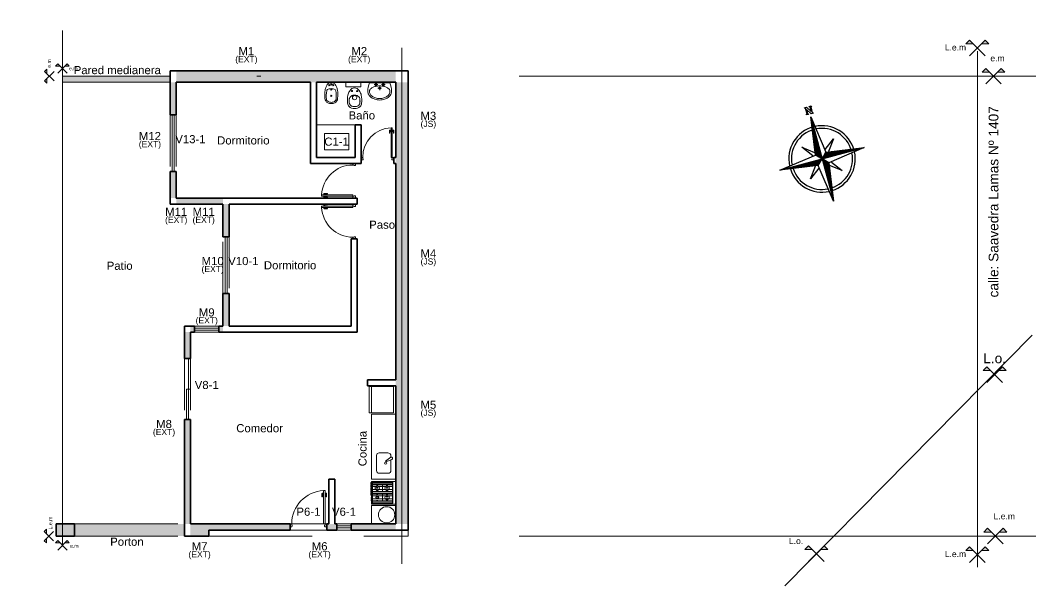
# Model space of a CAD drawing. Header units: millimetres. Extents: x 2761 to 2943, y 1816 to 1962.
# Drawn here: x 2890.66 to 2915.62, y 1858.56 to 1872.47 of the extents above; entities that cross this region are included whole.
import ezdxf
from ezdxf.enums import TextEntityAlignment as Align

# ---------------------------------------------------------------- set-up
doc = ezdxf.new("R2010")
doc.units = ezdxf.units.MM
for name, pattern in [('ACAD_ISO10W100', [18, 12, -3, 0, -3]), ('DASHDOT', [25.4, 12.7, -6.35, 0, -6.35]), ('DASHED', [19.05, 12.7, -6.35]), ('DASHED2', [9.525, 6.35, -3.175])]:
    doc.linetypes.add(name, pattern=pattern)
for name, color, linetype, lineweight in [('Aberturas', 1, 'Continuous', 18), ('Artefacctos', 3, 'Continuous', 20), ('Ejes', 3, 'DASHDOT', 13), ('Espacios No Habitables', 190, 'Continuous', 15), ('Muros', 6, 'Continuous', 50), ('Muros de la envolvente térmica', 5, 'Continuous', 15), ('Proyecciones', 1, 'DASHED', 0), ('Textos', 3, 'Continuous', 9)]:
    doc.layers.add(name, color=color, linetype=linetype, lineweight=lineweight)
doc.styles.add('ROMANS', font='romans', dxfattribs={"width": 0.8})
doc.styles.get("Standard").update_dxf_attribs({"font": 'arial.ttf'})

# ---------------------------------------------------------------- blocks, each defined once
blk = doc.blocks.new('*X5')
at = {"color": 0, "linetype": 'ByBlock'}
for p, q in [((-217.53, 160.5), (-217.53, 160.5)), ((-217.52, 160.498), (-217.52, 160.5)), ((-217.51, 160.497), (-217.51, 160.5)), ((-217.5, 160.496), (-217.5, 160.5)), ((-217.49, 160.494), (-217.49, 160.5)), ((-217.48, 160.493), (-217.48, 160.5)), ((-217.47, 160.491), (-217.47, 160.5)), ((-217.46, 160.49), (-217.46, 160.5)), ((-217.45, 160.488), (-217.45, 160.5)), ((-217.44, 160.487), (-217.44, 160.5)), ((-217.43, 160.486), (-217.43, 160.5)), ((-217.42, 160.484), (-217.42, 160.5)), ((-217.41, 160.483), (-217.41, 160.5)), ((-217.4, 160.481), (-217.4, 160.5)), ((-217.39, 160.48), (-217.39, 160.5)), ((-217.38, 160.478), (-217.38, 160.5)), ((-217.37, 160.477), (-217.37, 160.5)), ((-217.36, 160.476), (-217.36, 160.5)), ((-217.35, 160.474), (-217.35, 160.5)), ((-217.34, 160.473), (-217.34, 160.5)), ((-217.33, 160.471), (-217.33, 160.5)), ((-217.32, 160.47), (-217.32, 160.5)), ((-217.31, 160.468), (-217.31, 160.5)), ((-217.3, 160.467), (-217.3, 160.5)), ((-217.29, 160.466), (-217.29, 160.5)), ((-217.28, 160.464), (-217.28, 160.5)), ((-217.27, 160.463), (-217.27, 160.5)), ((-217.26, 160.461), (-217.26, 160.5)), ((-217.25, 160.46), (-217.25, 160.5)), ((-217.24, 160.458), (-217.24, 160.5)), ((-217.23, 160.457), (-217.23, 160.5)), ((-217.22, 160.456), (-217.22, 160.5)), ((-217.21, 160.454), (-217.21, 160.5)), ((-217.2, 160.453), (-217.2, 160.5)), ((-217.19, 160.451), (-217.19, 160.5)), ((-217.18, 160.45), (-217.18, 160.5)), ((-217.17, 160.448), (-217.17, 160.5)), ((-217.16, 160.447), (-217.16, 160.5)), ((-217.15, 160.446), (-217.15, 160.5)), ((-217.14, 160.444), (-217.14, 160.5)), ((-217.13, 160.443), (-217.13, 160.5)), ((-217.12, 160.441), (-217.12, 160.5)), ((-217.11, 160.44), (-217.11, 160.5)), ((-217.1, 160.438), (-217.1, 160.5)), ((-217.09, 160.441), (-217.09, 160.5)), ((-217.08, 160.451), (-217.08, 160.5)), ((-217.07, 160.461), (-217.07, 160.5)), ((-217.06, 160.471), (-217.06, 160.5)), ((-217.05, 160.481), (-217.05, 160.5)), ((-217.04, 160.491), (-217.04, 160.5))]:
    blk.add_line(p, q, dxfattribs=at)
blk = doc.blocks.new('Sbpln014')
at = {"color": 0, "linetype": 'ByBlock'}
for p, q in [((-0.156, 0.156), (0, 1.25)), ((0, 1.25), (0.156, 0.156)), ((0, 1.25), (0, 0)), ((-0.234, 0.156), (-0.469, 0.469)), ((-0.469, 0.469), (-0.156, 0.234)), ((0.156, 0.234), (0.469, 0.469)), ((0.469, 0.469), (0.234, 0.156)), ((-1.25, 0), (-0.156, 0.156)), ((-0.156, -0.156), (-1.25, 0)), ((0, 0), (-1.25, 0)), ((-0.156, 0.156), (0, 0)), ((-0.156, -0.156), (0, 0)), ((0, 0), (0.156, 0.156)), ((0, 0), (0.156, -0.156)), ((0, 0), (0, -1.25)), ((1.25, 0), (0, 0)), ((0.156, 0.156), (1.25, 0)), ((-0.469, -0.469), (-0.234, -0.156)), ((-0.156, -0.234), (-0.469, -0.469)), ((0, -1.25), (-0.156, -0.156)), ((0.156, -0.156), (0, -1.25)), ((1.25, 0), (0.156, -0.156)), ((0.469, -0.469), (0.156, -0.234)), ((0.234, -0.156), (0.469, -0.469))]:
    blk.add_line(p, q, dxfattribs=at)
blk.add_lwpolyline([(1.348, 0.064), (1.348, 0.044), (1.328, 0.044), (1.328, 0.103), (1.348, 0.103), (1.348, 0.083), (1.523, 0.083), (1.523, 0.103), (1.543, 0.103), (1.543, 0.044), (1.387, -0.053), (1.523, -0.053), (1.523, -0.034), (1.543, -0.034), (1.543, -0.092), (1.523, -0.092), (1.523, -0.073), (1.348, -0.073), (1.348, -0.092), (1.328, -0.092), (1.328, -0.034), (1.484, 0.064), (1.348, 0.064)], dxfattribs=at)
for radius, start, end in [(0.95, 92.5891, 177.4109), (0.873, 93.5464, 176.4536), (0.95, 0, 87.4109), (0.873, 0, 86.4536), (0.95, 182.5891, 267.4109), (0.873, 183.5464, 266.4536), (0.95, 270, 357.4109), (0.873, 270, 356.4536)]:
    blk.add_arc((0, 0), radius, start, end, dxfattribs=at)
for p, xscale, yscale, zscale, rotation in [((-401.25, -542.578), 2.499999999999996, 2.499999999999996, 2.499999999999996, 270), ((-542.578, 401.25), 2.5, 2.5, 2.5, 180), ((401.25, 542.578), 2.5, 2.5, 2.5, 90)]:
    blk.add_blockref('*X5', p, dxfattribs=dict(at, xscale=xscale, yscale=yscale, zscale=zscale, rotation=rotation))
at = {"color": 0, "linetype": 'ByBlock', "xscale": 2.5, "yscale": 2.5, "zscale": 2.5}
blk.add_blockref('*X5', (542.578, -401.25), dxfattribs=at)
blk = doc.blocks.new('Bidet')
at = {"color": 0, "linetype": 'ByBlock'}
blk.add_lwpolyline([(0.097, 0.628, -0.262722), (0.176, 0.5, -0.061431), (0.171, 0.274, -0.073837), (0.143, 0.178, -0.02136), (0.11, 0.116, -0.217458), (0.046, 0.075, -0.067695), (0, 0.071, -0.067639), (-0.045, 0.075, -0.190009), (-0.109, 0.116, -0.02136), (-0.143, 0.178, -0.069685), (-0.171, 0.274, -0.061431), (-0.176, 0.5, -0.262722), (-0.097, 0.628, -0.09682), (0, 0.645, -0.096471), (0.097, 0.628)], format="xyb", close=True, dxfattribs=at)
for points in [[(-0.127, 0.29, -0.084724), (-0.132, 0.53, -0.252864), (-0.091, 0.589, -0.103412), (0, 0.612, -0.103412)], [(0.127, 0.29, 0.084724), (0.132, 0.53, 0.252864), (0.091, 0.589, 0.103412), (0.001, 0.612, 0.103412)], [(0, 0.231, -0.087783), (-0.109, 0.258, -0.148188), (-0.127, 0.29, -0.09678)], [(0.001, 0.231, 0.087783), (0.109, 0.258, 0.148188), (0.127, 0.29, 0.09678)]]:
    blk.add_lwpolyline(points, format="xyb", dxfattribs=at)
for centre, radius in [((0, 0.431), 0.0166), ((-0.056, 0.137), 0.0166), ((0, 0.253), 0.0171), ((0, 0.116), 0.0166), ((0.056, 0.137), 0.0166)]:
    blk.add_circle(centre, radius, dxfattribs=at)
blk = doc.blocks.new('Inodoro')
at = {"color": 0, "linetype": 'ByBlock'}
blk.add_lwpolyline([(0, 0.585, 0.193023), (-0.137, 0.535, 0.145572), (-0.172, 0.456, 0.077711), (-0.165, 0.255, 0.087544), (-0.125, 0.161, 0.055228), (-0.065, 0.091, 0.090627), (0, 0.072, 0.091051), (0.065, 0.091, 0.055228), (0.126, 0.161, 0.087544), (0.165, 0.255, 0.077711), (0.172, 0.456, 0.145572), (0.137, 0.535, 0.193023), (0, 0.585, 61.25604)], format="xyb", close=True, dxfattribs=at)
for points in [[(-0.015, 0.536), (-0.033, 0.535, 0.028747), (-0.061, 0.527, 0.052421), (-0.075, 0.521, 0.050041), (-0.092, 0.508, 0.040538), (-0.109, 0.49, 0.036304), (-0.125, 0.468, 0.08346), (-0.129, 0.457, 0.024812), (-0.13, 0.446, 0.009631), (-0.132, 0.42, 0.014344), (-0.133, 0.411, 0.009208), (-0.132, 0.396)], [(0.015, 0.536), (0.033, 0.535, -0.028747), (0.061, 0.527, -0.052421), (0.075, 0.521, -0.050041), (0.092, 0.508, -0.040538), (0.109, 0.49, -0.036304), (0.124, 0.468, -0.08346), (0.129, 0.457, -0.024812), (0.13, 0.446, -0.009631), (0.132, 0.42, -0.014344), (0.132, 0.411, -0.009208), (0.132, 0.396)], [(-0.015, 0.256), (-0.033, 0.258, -0.028747), (-0.061, 0.265, -0.052421), (-0.075, 0.272, -0.050041), (-0.092, 0.284, -0.040538), (-0.109, 0.303, -0.036304), (-0.125, 0.325, -0.08346), (-0.129, 0.336, -0.024812), (-0.13, 0.346, -0.009631), (-0.132, 0.373, -0.014344), (-0.133, 0.382, -0.009208), (-0.132, 0.396)], [(0.015, 0.256), (0.033, 0.258, 0.028747), (0.061, 0.265, 0.052421), (0.075, 0.272, 0.050041), (0.092, 0.284, 0.040538), (0.109, 0.303, 0.036304), (0.124, 0.325, 0.08346), (0.129, 0.336, 0.024812), (0.13, 0.346, 0.009631), (0.132, 0.373, 0.014344), (0.132, 0.382, 0.009208), (0.132, 0.396)]]:
    blk.add_lwpolyline(points, format="xyb", dxfattribs=at)
for points in [[(-0.015, 0.536), (0, 0.536)], [(0.015, 0.536), (0, 0.536)], [(-0.015, 0.256), (0, 0.256)], [(0.015, 0.256), (0, 0.256)]]:
    blk.add_lwpolyline(points, dxfattribs=at)
for centre, radius in [((0, 0.314), 0.0535), ((-0.064, 0.152), 0.0141), ((0.064, 0.152), 0.0141)]:
    blk.add_circle(centre, radius, dxfattribs=at)
at = {"color": 0, "linetype": 'ByBlock', "style": 'ROMANS', "flags": 1}
blk.add_attdef('NOMENCLATURA', text='', height=0.08, dxfattribs=at).set_placement((0.017, 0.438), align=Align.MIDDLE)
blk = doc.blocks.new('Lav1')
at = {"color": 0, "linetype": 'ByBlock'}
for p, q in [((-0.098, 0.005), (-0.098, -0.092)), ((0.098, 0.005), (0.098, -0.092)), ((-0.146, -0.044), (-0.049, -0.044)), ((-0.048, -0.14), (0.048, -0.14)), ((0, -0.092), (0, -0.189)), ((0.049, -0.044), (0.146, -0.044))]:
    blk.add_line(p, q, dxfattribs=at)
for points in [[(0.268, 0, -0.093113), (0.31, -0.225, -0.130379), (0.288, -0.307, -0.106492), (0.219, -0.384, -0.084146), (0.123, -0.432, -0.073141), (0, -0.45, -0.073141), (-0.123, -0.432, -0.084146), (-0.219, -0.384, -0.106492), (-0.288, -0.307, -0.130379), (-0.31, -0.225, -0.093113), (-0.268, 0)], [(-0.27, -0.225, -0.165741), (-0.253, -0.175, -0.105633), (-0.191, -0.122, -0.068595), (-0.109, -0.092, -0.054776), (0, -0.08, -0.054776), (0.109, -0.092, -0.068595), (0.191, -0.122, -0.105633), (0.253, -0.175, -0.165741), (0.27, -0.225, -0.130379), (0.253, -0.287, -0.106492), (0.196, -0.352, -0.084146), (0.111, -0.394, -0.073141), (0, -0.41, -0.073141), (-0.111, -0.394, -0.084146), (-0.196, -0.352, -0.106492), (-0.253, -0.287, -0.130379)]]:
    blk.add_lwpolyline(points, format="xyb", close=True, dxfattribs=at)
for centre, radius in [((-0.098, -0.044), 0.03), ((0, -0.14), 0.028), ((0, -0.14), 0.014), ((0.098, -0.044), 0.03)]:
    blk.add_circle(centre, radius, dxfattribs=at)
blk = doc.blocks.new('P82i')
at = {"color": 0, "linetype": 'ByBlock'}
for points in [[(0.036, 0.828), (0.011, 0.828, 0.414214), (0.001, 0.818), (0.001, 0.738), (0.011, 0.738), (0.021, 0.808), (0.036, 0.808)], [(0.081, 0.828), (0.106, 0.828, -0.414214), (0.116, 0.818), (0.116, 0.738), (0.106, 0.738), (0.096, 0.808), (0.081, 0.808)]]:
    blk.add_lwpolyline(points, format="xyb", dxfattribs=at)
for points in [[(0.041, 0.798), (0.036, 0.798), (0.036, 0.838), (0.041, 0.838)], [(0.076, 0.838), (0.081, 0.838), (0.081, 0.798), (0.076, 0.798)]]:
    blk.add_lwpolyline(points, dxfattribs=at)
for points in [[(0.076, 0.89), (0.041, 0.89), (0.041, 0.07), (0.076, 0.07)], [(0, 0.07), (0.041, 0.07), (0.041, 0.035), (0.051, 0.035), (0.051, 0.01), (0.041, 0), (0, 0)], [(0.9, 0), (0.861, 0), (0.851, 0.01), (0.851, 0.035), (0.861, 0.035), (0.861, 0.07), (0.9, 0.07)]]:
    blk.add_lwpolyline(points, close=True, dxfattribs=at)
blk.add_arc((0.041, 0.07), 0.82, 360, 87.5537, dxfattribs=at)

msp = doc.modelspace()

# ---------------------------------------------------------------- hatches: boundary and pattern name
at = {"layer": 'Espacios No Habitables', "lineweight": 20}
h = msp.add_hatch(color=256, dxfattribs=at)
h.dxf.hatch_style = 1
h.paths.add_polyline_path([(2894.69, 1860.078), (2891.991, 1860.079), (2891.99, 1860.079), (2891.99, 1859.78), (2894.69, 1859.779)])
h.paths.add_polyline_path([(2894.34, 1871.099), (2891.69, 1871.099), (2891.69, 1870.949), (2894.34, 1870.949)])
h.paths.add_polyline_path([(2891.99, 1860.079), (2891.69, 1860.079), (2891.69, 1859.779), (2891.99, 1859.779)])
h.paths.add_polyline_path([(2891.69, 1860.079), (2891.54, 1860.079), (2891.54, 1859.779), (2891.69, 1859.779)])
at = {"layer": 'Muros de la envolvente térmica', "lineweight": 20}
h = msp.add_hatch(color=256, dxfattribs=at)
h.dxf.hatch_style = 1
h.paths.add_polyline_path([(2894.49, 1870.948), (2894.34, 1870.949), (2894.34, 1870.148), (2894.49, 1870.148)])
h.paths.add_polyline_path([(2899.89, 1871.228), (2894.49, 1871.228), (2894.49, 1870.948), (2897.79, 1870.948), (2897.94, 1870.948), (2899.89, 1870.948)])
h.paths.add_polyline_path([(2900.19, 1870.948), (2899.89, 1870.948), (2899.89, 1869.098), (2899.89, 1868.948), (2899.89, 1863.628), (2899.89, 1863.478), (2899.89, 1860.078), (2900.19, 1860.078)])
h.paths.add_polyline_path([(2899.89, 1860.078), (2898.79, 1860.078), (2898.79, 1859.928), (2899.89, 1859.928)])
h.paths.add_polyline_path([(2898.44, 1860.078), (2898.39, 1860.078), (2898.24, 1860.078), (2898.19, 1860.078), (2898.19, 1859.928), (2898.44, 1859.928)])
h.paths.add_polyline_path([(2897.291, 1860.078), (2894.84, 1860.078), (2894.84, 1859.779), (2895.29, 1859.779), (2895.29, 1859.928), (2897.291, 1859.928)])
h.paths.add_polyline_path([(2894.84, 1862.648), (2894.69, 1862.648), (2894.69, 1860.078), (2894.84, 1860.078)])
h.paths.add_polyline_path([(2894.84, 1864.798), (2894.69, 1864.798), (2894.69, 1864.148), (2894.84, 1864.148)])
h.paths.add_polyline_path([(2894.94, 1864.948), (2894.84, 1864.948), (2894.84, 1864.798), (2894.94, 1864.798)])
h.paths.add_polyline_path([(2895.64, 1864.948), (2895.54, 1864.948), (2895.54, 1864.798), (2895.64, 1864.798)])
h.paths.add_polyline_path([(2895.79, 1865.748), (2895.64, 1865.748), (2895.64, 1864.948), (2895.79, 1864.948)])
h.paths.add_polyline_path([(2895.79, 1867.948), (2895.64, 1867.948), (2895.64, 1867.148), (2895.79, 1867.148)])
h.paths.add_polyline_path([(2895.64, 1868.098), (2894.49, 1868.098), (2894.49, 1867.948), (2895.64, 1867.948)])
h.paths.add_polyline_path([(2894.49, 1868.748), (2894.34, 1868.748), (2894.34, 1868.098), (2894.49, 1868.098)])
at = {"layer": 'Textos'}
h = msp.add_hatch(color=9, dxfattribs=at)
h.paths.add_polyline_path([(2913.998, 1871.983), (2913.908, 1871.892), (2914.089, 1871.892)])
h.paths.add_polyline_path([(2914.381, 1871.983), (2914.29, 1871.892), (2914.471, 1871.892)])
h = msp.add_hatch(color=9, dxfattribs=at)
h.paths.add_polyline_path([(2891.575, 1871.404), (2891.521, 1871.348), (2891.63, 1871.348)])
h.paths.add_polyline_path([(2891.806, 1871.404), (2891.751, 1871.348), (2891.859, 1871.348)])
h = msp.add_hatch(color=9, dxfattribs=at)
h.paths.add_polyline_path([(2891.255, 1870.984), (2891.31, 1870.93), (2891.31, 1871.039)])
h.paths.add_polyline_path([(2891.255, 1871.214), (2891.31, 1871.159), (2891.31, 1871.267)])
h = msp.add_hatch(color=9, dxfattribs=at)
h.paths.add_polyline_path([(2914.394, 1871.291), (2914.304, 1871.199), (2914.486, 1871.199)])
h.paths.add_polyline_path([(2914.778, 1871.291), (2914.686, 1871.199), (2914.867, 1871.199)])
at = {"layer": 'Textos', "lineweight": 18}
h = msp.add_hatch(color=9, dxfattribs=at)
h.paths.add_polyline_path([(2914.426, 1863.946), (2914.336, 1863.854), (2914.518, 1863.854)])
h.paths.add_polyline_path([(2914.81, 1863.946), (2914.718, 1863.854), (2914.9, 1863.854)])
at = {"layer": 'Textos'}
h = msp.add_hatch(color=9, dxfattribs=at)
h.paths.add_polyline_path([(2891.243, 1859.664), (2891.299, 1859.61), (2891.299, 1859.719)])
h.paths.add_polyline_path([(2891.243, 1859.894), (2891.299, 1859.839), (2891.299, 1859.947)])
h = msp.add_hatch(color=9, dxfattribs=at)
h.paths.add_polyline_path([(2914.44, 1859.97), (2914.35, 1859.878), (2914.532, 1859.878)])
h.paths.add_polyline_path([(2914.824, 1859.97), (2914.732, 1859.878), (2914.913, 1859.878)])
h = msp.add_hatch(color=9, dxfattribs=at)
h.paths.add_polyline_path([(2891.575, 1859.666), (2891.521, 1859.611), (2891.63, 1859.611)])
h.paths.add_polyline_path([(2891.806, 1859.666), (2891.751, 1859.611), (2891.859, 1859.611)])
h = msp.add_hatch(color=9, dxfattribs=at)
h.paths.add_polyline_path([(2910.041, 1859.538), (2909.951, 1859.446), (2910.133, 1859.446)])
h.paths.add_polyline_path([(2910.425, 1859.538), (2910.333, 1859.446), (2910.514, 1859.446)])
h = msp.add_hatch(color=9, dxfattribs=at)
h.paths.add_polyline_path([(2913.998, 1859.514), (2913.908, 1859.422), (2914.089, 1859.422)])
h.paths.add_polyline_path([(2914.381, 1859.514), (2914.29, 1859.422), (2914.471, 1859.422)])

# ---------------------------------------------------------------- linework, layer by layer
at = {"layer": 'Aberturas', "color": 9}
for p, q in [((2894.39, 1870.148), (2894.39, 1868.748)), ((2894.44, 1870.148), (2894.44, 1868.748)), ((2895.69, 1867.148), (2895.69, 1865.748)), ((2895.74, 1867.148), (2895.74, 1865.748)), ((2895.54, 1864.898), (2894.94, 1864.898)), ((2895.54, 1864.848), (2894.94, 1864.848)), ((2894.79, 1864.148), (2894.79, 1862.648)), ((2894.84, 1864.148), (2894.84, 1863.398)), ((2894.74, 1863.398), (2894.74, 1862.648)), ((2894.84, 1863.398), (2894.74, 1863.398)), ((2898.79, 1860.028), (2898.44, 1860.028)), ((2898.79, 1859.978), (2898.44, 1859.978))]:
    msp.add_line(p, q, dxfattribs=at)
at = {"layer": 'Artefacctos', "color": 9, "lineweight": 20}
for p, q in [((2898.89, 1869.898), (2897.94, 1869.898)), ((2899.29, 1862.812), (2899.29, 1863.462)), ((2899.29, 1862.778), (2899.29, 1861.177)), ((2899.89, 1862.778), (2899.29, 1862.778)), ((2899.29, 1861.177), (2899.89, 1861.177)), ((2899.317, 1861.056), (2899.805, 1861.056)), ((2899.317, 1860.865), (2899.805, 1860.865)), ((2899.561, 1861.056), (2899.561, 1860.865)), ((2899.317, 1860.825), (2899.805, 1860.825)), ((2899.317, 1860.634), (2899.805, 1860.634)), ((2899.561, 1860.634), (2899.561, 1860.825)), ((2899.89, 1860.532), (2899.29, 1860.532)), ((2899.29, 1860.532), (2899.29, 1860.078))]:
    msp.add_line(p, q, dxfattribs=at)
for points in [[(2898.66, 1870.948), (2899.027, 1870.948), (2899.027, 1870.832), (2898.66, 1870.832)], [(2899.235, 1863.462), (2899.835, 1863.462), (2899.835, 1862.812), (2899.235, 1862.812)], [(2899.291, 1860.565), (2899.883, 1860.565), (2899.883, 1861.125), (2899.291, 1861.125)], [(2899.305, 1860.585), (2899.305, 1861.105), (2899.818, 1861.105), (2899.818, 1860.585)], [(2899.317, 1860.597), (2899.317, 1861.093), (2899.805, 1861.093), (2899.805, 1860.597)]]:
    msp.add_lwpolyline(points, close=True, dxfattribs=at)
for points in [[(2899.77, 1861.721), (2899.77, 1861.745, 0.414412), (2899.69, 1861.827), (2899.479, 1861.827, 0.414214), (2899.414, 1861.762), (2899.414, 1861.389, 0.414214), (2899.479, 1861.325), (2899.705, 1861.325, 0.414214), (2899.77, 1861.389), (2899.77, 1861.656)], [(2899.805, 1861.043), (2899.694, 1861.043, 0.199), (2899.693, 1861.042), (2899.676, 1861.025, -0.414411), (2899.672, 1861.025), (2899.655, 1861.042, 0.199), (2899.654, 1861.043), (2899.453, 1861.043, 0.199), (2899.451, 1861.042), (2899.434, 1861.025, -0.414411), (2899.431, 1861.025), (2899.414, 1861.042, 0.199), (2899.412, 1861.043), (2899.317, 1861.043)], [(2899.805, 1860.878), (2899.694, 1860.878, -0.199), (2899.693, 1860.879), (2899.676, 1860.896, 0.414411), (2899.672, 1860.896), (2899.655, 1860.879, -0.199), (2899.654, 1860.878), (2899.453, 1860.878, -0.199), (2899.451, 1860.879), (2899.434, 1860.896, 0.414411), (2899.431, 1860.896), (2899.414, 1860.879, -0.199), (2899.412, 1860.878), (2899.317, 1860.878)], [(2899.805, 1860.812), (2899.694, 1860.812, 0.199), (2899.693, 1860.811), (2899.676, 1860.795, -0.414411), (2899.672, 1860.795), (2899.655, 1860.811, 0.199), (2899.654, 1860.812), (2899.453, 1860.812, 0.199), (2899.451, 1860.811), (2899.434, 1860.795, -0.414411), (2899.431, 1860.795), (2899.414, 1860.811, 0.199), (2899.412, 1860.812), (2899.317, 1860.812)], [(2899.805, 1860.647), (2899.694, 1860.647, -0.199), (2899.693, 1860.648), (2899.676, 1860.665, 0.414411), (2899.672, 1860.665), (2899.655, 1860.648, -0.199), (2899.654, 1860.647), (2899.453, 1860.647, -0.199), (2899.451, 1860.648), (2899.434, 1860.665, 0.414411), (2899.431, 1860.665), (2899.414, 1860.648, -0.199), (2899.412, 1860.647), (2899.317, 1860.647)]]:
    msp.add_lwpolyline(points, format="xyb", dxfattribs=at)
msp.add_lwpolyline([(2899.647, 1861.603), (2899.794, 1861.666, 1.03918), (2899.764, 1861.718), (2899.637, 1861.622)], format="xyb", close=True, dxfattribs=at)
for points in [[(2899.291, 1861.047), (2899.272, 1861.047), (2899.272, 1861.097), (2899.291, 1861.097)], [(2899.291, 1860.982), (2899.272, 1860.982), (2899.272, 1861.032), (2899.291, 1861.032)], [(2899.291, 1860.916), (2899.272, 1860.916), (2899.272, 1860.966), (2899.291, 1860.966)], [(2899.291, 1860.851), (2899.272, 1860.851), (2899.272, 1860.901), (2899.291, 1860.901)], [(2899.317, 1860.997), (2899.406, 1860.997), (2899.425, 1860.978), (2899.44, 1860.978), (2899.459, 1860.997), (2899.648, 1860.997), (2899.667, 1860.978), (2899.681, 1860.978), (2899.7, 1860.997), (2899.805, 1860.997)], [(2899.317, 1860.924), (2899.406, 1860.924), (2899.425, 1860.943), (2899.44, 1860.943), (2899.459, 1860.924), (2899.648, 1860.924), (2899.667, 1860.943), (2899.681, 1860.943), (2899.7, 1860.924), (2899.805, 1860.924)], [(2899.291, 1860.786), (2899.272, 1860.786), (2899.272, 1860.836), (2899.291, 1860.836)], [(2899.291, 1860.7), (2899.284, 1860.7), (2899.284, 1860.727), (2899.291, 1860.727)], [(2899.291, 1860.65), (2899.284, 1860.65), (2899.284, 1860.676), (2899.291, 1860.676)], [(2899.317, 1860.766), (2899.406, 1860.766), (2899.425, 1860.747), (2899.44, 1860.747), (2899.459, 1860.766), (2899.648, 1860.766), (2899.667, 1860.747), (2899.681, 1860.747), (2899.7, 1860.766), (2899.805, 1860.766)], [(2899.317, 1860.693), (2899.406, 1860.693), (2899.425, 1860.712), (2899.44, 1860.712), (2899.459, 1860.693), (2899.648, 1860.693), (2899.667, 1860.712), (2899.681, 1860.712), (2899.7, 1860.693), (2899.805, 1860.693)]]:
    msp.add_lwpolyline(points, dxfattribs=at)
for centre, radius in [((2899.64, 1861.574), 0.027), ((2899.433, 1860.961), 0.0525), ((2899.674, 1860.961), 0.0525), ((2899.433, 1860.73), 0.0367), ((2899.674, 1860.73), 0.0525), ((2899.663, 1860.302), 0.2)]:
    msp.add_circle(centre, radius, dxfattribs=at)
at = {"layer": 'Ejes', "color": 9}
for p, q in [((2914.19, 1859.015), (2914.19, 1872.474)), ((2891.69, 1872.224), (2891.69, 1859.015)), ((2900.04, 1871.798), (2900.04, 1858.701)), ((2915.624, 1871.099), (2890.656, 1871.099)), ((2909.455, 1858.557), (2915.535, 1864.724)), ((2915.624, 1859.779), (2890.656, 1859.779))]:
    msp.add_line(p, q, dxfattribs=at)
at = {"layer": 'Muros', "color": 9, "lineweight": 20}
for p, q in [((2894.34, 1871.099), (2891.69, 1871.099)), ((2891.69, 1871.099), (2891.69, 1870.949)), ((2894.34, 1870.949), (2891.69, 1870.949))]:
    msp.add_line(p, q, dxfattribs=at)
at = {"layer": 'Muros', "color": 9, "lineweight": 35}
for p, q in [((2900.19, 1871.228), (2894.34, 1871.228)), ((2894.34, 1871.228), (2894.34, 1870.148)), ((2900.19, 1871.228), (2900.19, 1859.928)), ((2897.79, 1870.948), (2894.49, 1870.948)), ((2894.49, 1870.148), (2894.49, 1870.948)), ((2897.79, 1870.948), (2897.79, 1868.948)), ((2899.89, 1870.948), (2897.94, 1870.948)), ((2897.94, 1870.948), (2897.94, 1869.098)), ((2899.89, 1870.948), (2899.89, 1869.098)), ((2894.34, 1870.148), (2894.49, 1870.148)), ((2898.89, 1869.098), (2898.89, 1869.898)), ((2898.89, 1869.898), (2899.04, 1869.898)), ((2899.04, 1868.948), (2899.04, 1869.898)), ((2897.94, 1869.098), (2898.89, 1869.098)), ((2899.84, 1869.098), (2899.84, 1868.948)), ((2899.84, 1869.098), (2899.89, 1869.098)), ((2897.79, 1868.948), (2899.04, 1868.948)), ((2899.84, 1868.948), (2899.89, 1868.948)), ((2899.89, 1868.948), (2899.89, 1863.628)), ((2894.34, 1868.748), (2894.34, 1867.948)), ((2894.34, 1868.748), (2894.49, 1868.748)), ((2894.49, 1868.748), (2894.49, 1868.098)), ((2894.49, 1868.098), (2898.94, 1868.098)), ((2898.94, 1868.098), (2898.94, 1867.948)), ((2894.34, 1867.948), (2895.64, 1867.948)), ((2895.64, 1867.948), (2895.64, 1867.148)), ((2895.79, 1867.948), (2895.79, 1867.148)), ((2895.79, 1867.948), (2898.94, 1867.948)), ((2895.64, 1867.148), (2895.79, 1867.148)), ((2898.79, 1867.098), (2898.79, 1864.948)), ((2898.79, 1867.098), (2898.94, 1867.098)), ((2898.94, 1867.098), (2898.94, 1864.798)), ((2895.64, 1865.748), (2895.64, 1864.948)), ((2895.64, 1865.748), (2895.79, 1865.748)), ((2895.79, 1865.748), (2895.79, 1864.948)), ((2894.69, 1864.948), (2894.69, 1864.148)), ((2894.94, 1864.948), (2894.69, 1864.948)), ((2894.94, 1864.948), (2894.94, 1864.798)), ((2895.64, 1864.948), (2895.54, 1864.948)), ((2895.54, 1864.948), (2895.54, 1864.798)), ((2898.79, 1864.948), (2895.79, 1864.948)), ((2894.84, 1864.798), (2894.84, 1864.148)), ((2894.94, 1864.798), (2894.84, 1864.798)), ((2898.94, 1864.798), (2895.54, 1864.798)), ((2894.84, 1864.148), (2894.69, 1864.148)), ((2899.19, 1863.628), (2899.19, 1863.478)), ((2899.89, 1863.628), (2899.19, 1863.628)), ((2899.192, 1863.478), (2899.19, 1863.478)), ((2899.89, 1863.478), (2899.192, 1863.478)), ((2899.89, 1863.478), (2899.89, 1860.078)), ((2894.69, 1862.648), (2894.69, 1859.779)), ((2894.84, 1862.648), (2894.69, 1862.648)), ((2894.84, 1862.648), (2894.69, 1862.648)), ((2894.84, 1862.648), (2894.84, 1860.078)), ((2898.24, 1861.177), (2898.24, 1860.078)), ((2898.39, 1861.177), (2898.24, 1861.177)), ((2898.39, 1861.177), (2898.39, 1860.078)), ((2894.84, 1860.078), (2897.291, 1860.078)), ((2895.29, 1859.928), (2897.291, 1859.928)), ((2897.291, 1860.078), (2897.291, 1859.928)), ((2898.24, 1860.078), (2898.19, 1860.078)), ((2898.19, 1860.078), (2898.19, 1859.928)), ((2898.44, 1859.928), (2898.19, 1859.928)), ((2898.44, 1860.078), (2898.39, 1860.078)), ((2898.44, 1860.078), (2898.44, 1859.928)), ((2899.89, 1860.078), (2898.79, 1860.078)), ((2898.79, 1860.078), (2898.79, 1859.928)), ((2900.19, 1859.928), (2898.79, 1859.928))]:
    msp.add_line(p, q, dxfattribs=at)
for points in [[(2891.54, 1859.779), (2891.99, 1859.779), (2891.99, 1860.079), (2891.54, 1860.079), (2891.54, 1859.779)], [(2894.69, 1859.779), (2895.29, 1859.779), (2895.29, 1859.928)]]:
    msp.add_lwpolyline(points, dxfattribs=at)
at = {"layer": 'Muros de la envolvente térmica', "linetype": 'DASHED2', "lineweight": 20, "ltscale": 0.2}
for p, q in [((2894.34, 1870.148), (2894.34, 1868.748)), ((2894.49, 1870.148), (2894.49, 1868.748)), ((2895.64, 1865.748), (2895.64, 1867.148)), ((2895.79, 1867.148), (2895.79, 1865.748)), ((2895.54, 1864.948), (2894.94, 1864.948)), ((2894.94, 1864.798), (2895.54, 1864.798)), ((2894.69, 1864.148), (2894.69, 1862.648)), ((2894.84, 1864.148), (2894.84, 1862.648)), ((2897.291, 1860.078), (2898.19, 1860.078)), ((2898.19, 1859.928), (2897.291, 1859.928)), ((2898.79, 1860.078), (2898.44, 1860.078)), ((2898.79, 1859.928), (2898.44, 1859.928))]:
    msp.add_line(p, q, dxfattribs=at)
at = {"layer": 'Proyecciones', "color": 9, "ltscale": 0.2}
for p, q in [((2891.991, 1860.079), (2894.69, 1860.078)), ((2900.19, 1859.928), (2900.19, 1859.779)), ((2891.99, 1859.78), (2894.69, 1859.779)), ((2895.29, 1859.779), (2900.19, 1859.779))]:
    msp.add_line(p, q, dxfattribs=at)
msp.add_lwpolyline([(2898.133, 1869.287), (2898.733, 1869.287), (2898.733, 1869.687), (2898.133, 1869.687)], close=True, dxfattribs=at)
at = {"layer": 'Textos', "color": 9}
for p, q in [((2913.998, 1871.983), (2913.908, 1871.892)), ((2914.089, 1871.892), (2913.908, 1871.892)), ((2913.998, 1871.983), (2914.381, 1871.6)), ((2913.998, 1871.6), (2914.381, 1871.983)), ((2914.471, 1871.892), (2914.29, 1871.892)), ((2914.381, 1871.983), (2914.471, 1871.892)), ((2891.575, 1871.404), (2891.521, 1871.348)), ((2891.63, 1871.348), (2891.521, 1871.348)), ((2891.575, 1871.404), (2891.806, 1871.173)), ((2891.575, 1871.173), (2891.806, 1871.404)), ((2891.859, 1871.348), (2891.751, 1871.348)), ((2891.806, 1871.404), (2891.859, 1871.348)), ((2891.255, 1871.214), (2891.31, 1871.267)), ((2891.255, 1870.984), (2891.486, 1871.214)), ((2891.486, 1870.984), (2891.255, 1871.214)), ((2891.31, 1871.267), (2891.31, 1871.159)), ((2914.394, 1871.291), (2914.304, 1871.199)), ((2914.486, 1871.199), (2914.304, 1871.199)), ((2914.394, 1871.291), (2914.778, 1870.907)), ((2914.394, 1870.907), (2914.778, 1871.291)), ((2914.867, 1871.199), (2914.686, 1871.199)), ((2914.778, 1871.291), (2914.867, 1871.199)), ((2891.255, 1870.984), (2891.31, 1870.93)), ((2891.31, 1871.039), (2891.31, 1870.93)), ((2891.243, 1859.664), (2891.474, 1859.894)), ((2891.474, 1859.664), (2891.243, 1859.894)), ((2914.44, 1859.97), (2914.35, 1859.878)), ((2914.532, 1859.878), (2914.35, 1859.878)), ((2914.44, 1859.97), (2914.824, 1859.586)), ((2914.44, 1859.586), (2914.824, 1859.97)), ((2914.913, 1859.878), (2914.732, 1859.878)), ((2914.824, 1859.97), (2914.913, 1859.878)), ((2891.243, 1859.664), (2891.299, 1859.61)), ((2891.299, 1859.719), (2891.299, 1859.61)), ((2891.575, 1859.666), (2891.521, 1859.611)), ((2891.63, 1859.611), (2891.521, 1859.611)), ((2891.575, 1859.666), (2891.806, 1859.435)), ((2891.575, 1859.435), (2891.806, 1859.666)), ((2891.859, 1859.611), (2891.751, 1859.611)), ((2891.806, 1859.666), (2891.859, 1859.611)), ((2910.041, 1859.538), (2909.951, 1859.446)), ((2910.133, 1859.446), (2909.951, 1859.446)), ((2910.041, 1859.538), (2910.425, 1859.154)), ((2910.041, 1859.154), (2910.425, 1859.538)), ((2910.514, 1859.446), (2910.333, 1859.446)), ((2910.425, 1859.538), (2910.514, 1859.446)), ((2913.998, 1859.514), (2913.908, 1859.422)), ((2914.089, 1859.422), (2913.908, 1859.422)), ((2913.998, 1859.514), (2914.381, 1859.13)), ((2913.998, 1859.13), (2914.381, 1859.514)), ((2914.471, 1859.422), (2914.29, 1859.422)), ((2914.381, 1859.514), (2914.471, 1859.422))]:
    msp.add_line(p, q, dxfattribs=at)
at = {"layer": 'Textos', "color": 9, "linetype": 'ACAD_ISO10W100', "lineweight": 18}
for p, q in [((2914.426, 1863.946), (2914.336, 1863.854)), ((2914.518, 1863.854), (2914.336, 1863.854)), ((2914.9, 1863.854), (2914.718, 1863.854)), ((2914.81, 1863.946), (2914.9, 1863.854)), ((2891.243, 1859.894), (2891.299, 1859.947)), ((2891.299, 1859.947), (2891.299, 1859.839))]:
    msp.add_line(p, q, dxfattribs=at)
at = {"layer": 'Textos', "color": 9, "linetype": 'ACAD_ISO10W100', "lineweight": 18, "ltscale": 0.16}
for p, q in [((2914.426, 1863.946), (2914.81, 1863.562)), ((2914.426, 1863.562), (2914.81, 1863.946))]:
    msp.add_line(p, q, dxfattribs=at)

# ---------------------------------------------------------------- block references
at = {"color": 9, "ltscale": 0.7, "xscale": 0.8605317641614497, "yscale": 0.8605317641614497, "zscale": 0.8605317641614497, "rotation": 105.0000000000084}
msp.add_blockref('Sbpln014', (2910.37, 1869.062), dxfattribs=at)
at = {"layer": 'Aberturas', "color": 9}
for p, xscale, yscale, zscale in [((2899.84, 1869.036), -0.8888888888883331, 0.8888888888883331, 0.8888888888883331), ((2898.19, 1860.009), -0.9995740560282804, 0.9995740560282804, 0.9995740560282804)]:
    msp.add_blockref('P82i', p, dxfattribs=dict(at, xscale=xscale, yscale=yscale, zscale=zscale))
at = {"layer": 'Aberturas', "color": 9, "yscale": 0.9359023321545754, "zscale": 0.9359023321545754}
for p, xscale, rotation in [((2898.898, 1868.106), 0.9359023321545754, 90.00000000000006), ((2898.898, 1867.941), -0.9359023321545754, 90)]:
    msp.add_blockref('P82i', p, dxfattribs=dict(at, xscale=xscale, rotation=rotation))
at = {"layer": 'Artefacctos', "color": 9, "lineweight": 20, "xscale": 0.8868272600857379, "yscale": 0.8868272600857379, "zscale": 0.8868272600857379, "rotation": 180}
msp.add_blockref('Bidet', (2898.303, 1870.997), dxfattribs=at)
at = {"layer": 'Artefacctos', "color": 9, "lineweight": 20, "xscale": -0.939262156397717, "yscale": 0.939262156397717, "zscale": 0.939262156397717}
msp.add_blockref('Lav1', (2899.493, 1870.934), dxfattribs=at)
at = {"layer": 'Artefacctos', "color": 9, "lineweight": 20, "rotation": 180}
msp.add_blockref('Inodoro', (2898.876, 1870.885), dxfattribs=at)

# ---------------------------------------------------------------- texts
at = {"layer": 'Textos', "color": 18, "lineweight": 20}
for s, height, p in [('(EXT)', 0.15, (2896.215, 1871.441)), ('M1', 0.2, (2896.215, 1871.615)), ('(EXT)', 0.15, (2898.99, 1871.441)), ('M2', 0.2, (2898.99, 1871.615)), ('M3', 0.2, (2900.69, 1870.023)), ('(JS)', 0.15, (2900.69, 1869.85)), ('M12', 0.2, (2893.843, 1869.524)), ('V13-1', 0.2, (2894.84, 1869.448)), ('(EXT)', 0.15, (2893.843, 1869.35)), ('M11', 0.2, (2894.49, 1867.66)), ('M11', 0.2, (2895.165, 1867.66)), ('(EXT)', 0.15, (2894.49, 1867.487)), ('(EXT)', 0.15, (2895.165, 1867.487)), ('M10', 0.2, (2895.386, 1866.448)), ('V10-1', 0.2, (2896.14, 1866.448)), ('(JS)', 0.15, (2900.69, 1866.462)), ('M4', 0.2, (2900.69, 1866.635)), ('(EXT)', 0.15, (2895.386, 1866.275)), ('M9', 0.2, (2895.24, 1865.184)), ('(EXT)', 0.15, (2895.24, 1865.011)), ('V8-1', 0.2, (2895.24, 1863.398)), ('M5', 0.2, (2900.69, 1862.912)), ('(JS)', 0.15, (2900.69, 1862.739)), ('M8', 0.2, (2894.19, 1862.438)), ('(EXT)', 0.15, (2894.19, 1862.265)), ('P6-1', 0.2, (2897.741, 1860.278)), ('V6-1', 0.2, (2898.615, 1860.278)), ('M7', 0.2, (2895.065, 1859.428)), ('M6', 0.2, (2898.016, 1859.428)), ('(EXT)', 0.15, (2895.065, 1859.255)), ('(EXT)', 0.15, (2898.016, 1859.255))]:
    msp.add_text(s, height=height, dxfattribs=at).set_placement(p, align=Align.CENTER)
at = {"layer": 'Textos', "color": 9, "lineweight": 20}
for s, p in [('e.m', (2891.408, 1871.306)), ('L.e.m', (2891.44, 1859.943))]:
    msp.add_text(s, height=0.09, rotation=90, dxfattribs=at).set_placement(p)
for s, p in [('Pared medianera', (2893.041, 1871.148)), ('Porton', (2893.278, 1859.54))]:
    msp.add_text(s, height=0.2, dxfattribs=at).set_placement(p, align=Align.CENTER)
for s, height, p in [('e.m', 0.09, (2891.855, 1871.244)), ('Baño', 0.2, (2898.728, 1870.033)), ('Paso', 0.2, (2899.235, 1867.343)), ('Patio', 0.2, (2892.781, 1866.332)), ('e.m', 0.09, (2891.879, 1859.493))]:
    msp.add_text(s, height=height, dxfattribs=at).set_placement(p)
for s, p in [('Dormitorio', (2896.14, 1869.521)), ('Dormitorio', (2897.29, 1866.448)), ('Comedor', (2896.54, 1862.438))]:
    msp.add_text(s, height=0.2, dxfattribs=at).set_placement(p, align=Align.MIDDLE)
at = {"layer": 'Textos', "color": 18, "lineweight": 20}
msp.add_text('C1-1', height=0.2, dxfattribs=at).set_placement((2898.433, 1869.487), align=Align.MIDDLE)
msp.add_text('Cocina', height=0.2, rotation=90, dxfattribs=at).set_placement((2899.17, 1861.497))
at = {"layer": 'Textos', "color": 9, "char_height": 0.15, "width": 2.1098, "attachment_point": 3}
for s, insert in [('{\\fArial|b0|i0|c0|p34;L.e.m}', (2913.913, 1871.881)), ('{\\fArial|b0|i0|c0|p34;e.m}', (2914.859, 1871.614)), ('{\\fArial|b0|i0|c0|p34;L.e.m}', (2915.114, 1860.342)), ('{\\fArial|b0|i0|c0|p34;L.o.}', (2909.906, 1859.733)), ('{\\fArial|b0|i0|c0|p34;L.e.m}', (2913.913, 1859.411))]:
    msp.add_mtext(s, dxfattribs=dict(at, insert=insert))
at = {"layer": 'Textos', "color": 9, "insert": (2914.467, 1865.652), "char_height": 0.24, "width": 4.92052, "attachment_point": 1, "rotation": 90}
msp.add_mtext('{\\fArial|b0|i0|c0|p34;calle: Saavedra Lamas Nº 1407}', dxfattribs=at)
at = {"layer": 'Textos', "color": 9, "lineweight": 18, "insert": (2914.894, 1864.273), "char_height": 0.24, "width": 1.51542, "attachment_point": 3}
msp.add_mtext('{\\fArial|b0|i0|c0|p34;L.o.}', dxfattribs=at)

doc.saveas('drawing.dxf')
